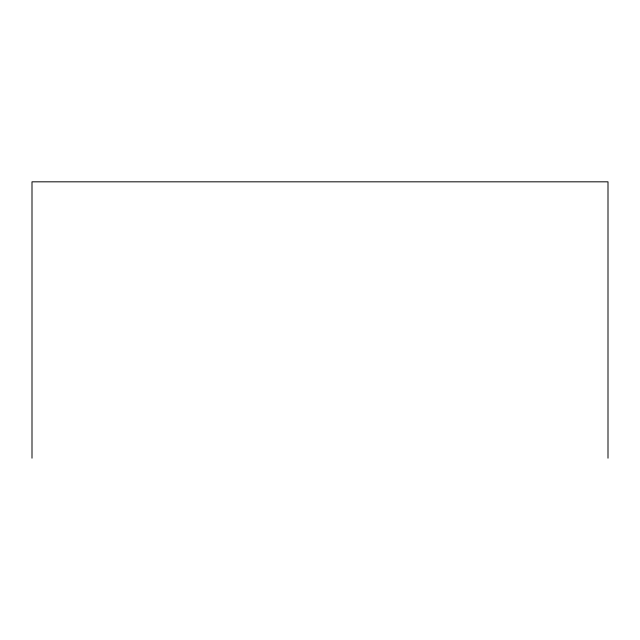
<?xml version="1.0" encoding="UTF-8"?>
<svg xmlns="http://www.w3.org/2000/svg" width="640" height="640" viewBox="0 0 640 640"><rect width="100%" height="100%" fill="white"/><g stroke="black" fill="none" stroke-linecap="round" stroke-linejoin="round"><path stroke-width="0.96" d="M608 458.176L608 181.824L32 181.824L32 458.176"/></g></svg>
